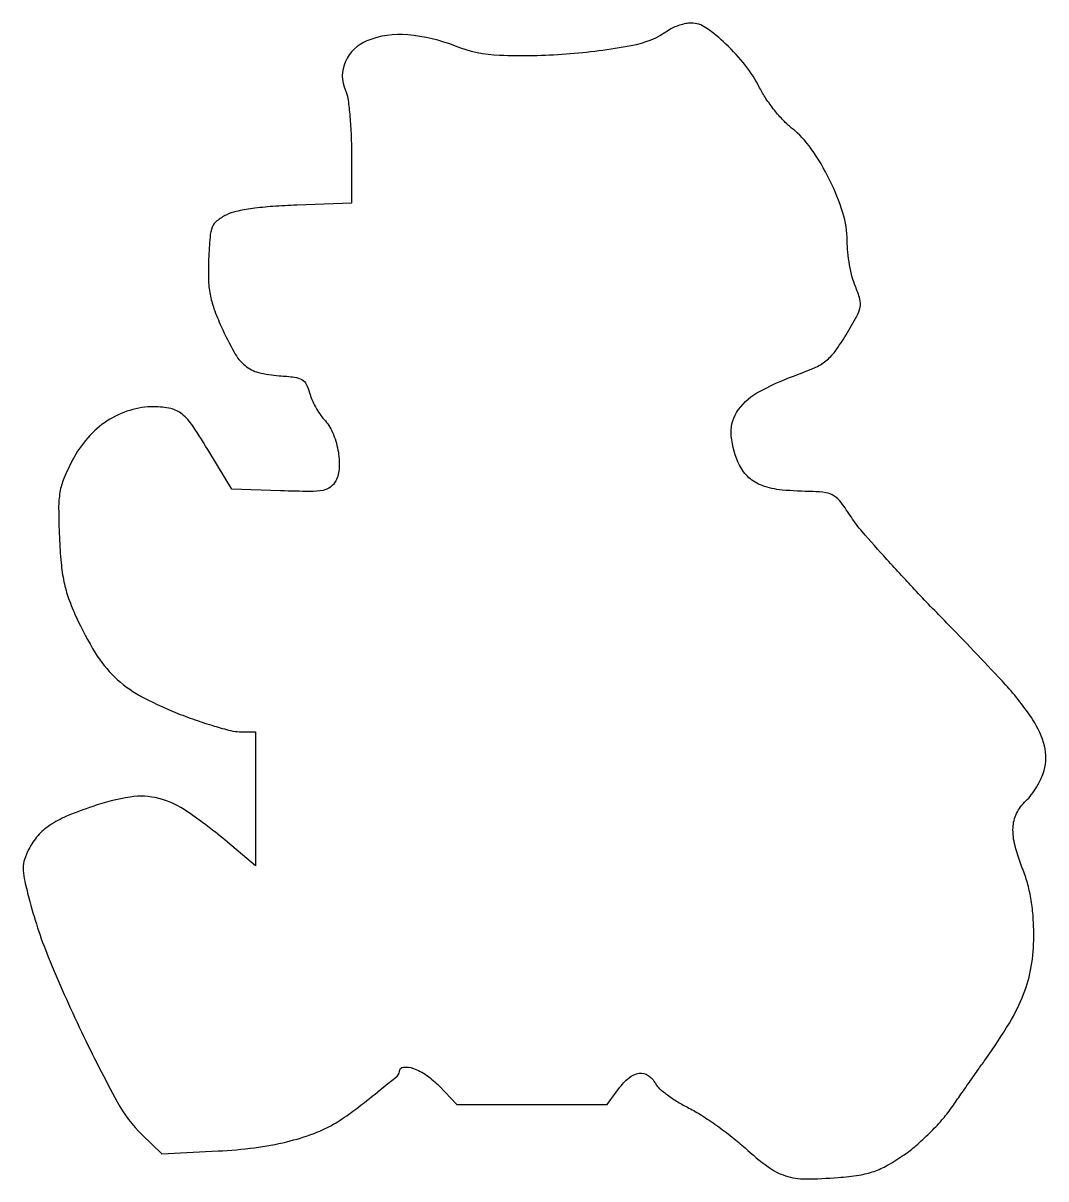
# Model space of a CAD drawing. Extents: x 0 to 192, y 0 to 217.
import ezdxf

# ---------------------------------------------------------------- set-up
doc = ezdxf.new("R2010")
doc.units = 0

msp = doc.modelspace()

# ---------------------------------------------------------------- linework, layer by layer
msp.add_lwpolyline([(121.472506, 215.633009, -0.1063), (114.487781, 212.727368, -0.02714), (102.265142, 211.152396, -0.027993), (89.778108, 210.928681, -0.085088), (81.5, 212.674273, 0.072133), (72.561393, 214.800913, 0.118529), (64.908261, 213.672421, 0.194104), (60.856976, 209.77692, 0.215518), (60.873084, 204.379205, -0.071465), (61.311876, 202.880607, -0.011806), (61.668968, 199.882365, -0.012761), (61.917353, 196.309595, -0.010973), (62, 192.543972), (62, 183.18205), (51.75, 182.832653, 0.009981), (47.232097, 182.588282, 0.016193), (43.40885, 182.180018, 0.018348), (40.380218, 181.643106, 0.063033), (38.5, 180.982132, 0.050559), (36.768855, 179.884748, 0.132072), (35.893787, 178.71473, 0.074918), (35.461962, 176.870309, 0.009164), (35.203808, 172.71848, 0.017547), (35.171125, 168.953834, 0.039449), (35.471, 166.115598, 0.040328), (36.207742, 163.397962, 0.019124), (37.566644, 160.030848, 0.021428), (39.983817, 155.208998, 0.090289), (42.029585, 152.718261, 0.114865), (44.557585, 151.420248, 0.045487), (48.440255, 150.814706, -0.014902), (51.326678, 150.543729, -0.097354), (52.703402, 150.091307, -0.149731), (53.518477, 149.237071, -0.051288), (54.131484, 147.619302, 0.037042), (54.567475, 146.361903, 0.023223), (55.250938, 144.962264, 0.023273), (56.056887, 143.639516, 0.038839), (56.867492, 142.619302, -0.086546), (58.467152, 140.15832, -0.054576), (59.464943, 136.870837, -0.055675), (59.711441, 133.563667, -0.114131), (59.036659, 131.068497, -0.108175), (58.035467, 129.896371, -0.118199), (56.666507, 129.296374, -0.047194), (54.271955, 129.096095, -0.00509), (48.709932, 129.2132), (39.52962, 129.5), (35.413841, 136.348877, 0.011368), (32.228715, 141.386074, 0.073552), (30.222212, 143.612809, 0.119997), (28.099375, 144.642672, 0.052174), (24.96189, 144.984687, 0.075431), (20.43432, 144.317774, 0.07059), (16.195099, 142.333555, 0.067697), (12.528202, 139.156755, 0.060508), (9.679341, 135, 0.020775), (8.060869, 131.547981, 0.057036), (7.310767, 128.967848, 0.044271), (7.066316, 125.937416, 0.008811), (7.205622, 120.5, 0.012305), (7.531874, 115.698541, 0.028381), (8.069432, 112.122348, 0.032975), (8.947765, 108.971667, 0.023401), (10.32464, 105.569866, 0.029449), (13.924778, 98.824663, 0.063931), (17.596465, 94.254737, 0.065051), (22.260995, 90.808173, 0.03144), (28.978558, 87.616293, 0.010382), (32.657209, 86.23184, 0.011785), (36.238923, 85.062286, 0.011037), (39.316514, 84.210609, 0.062056), (41.006902, 84), (44, 84), (44, 71.422677), (44, 58.845354), (38.75, 63.250541, 0.023455), (31.247168, 68.968693, 0.086218), (25.848029, 71.459949, 0.104568), (20.49859, 71.737927, 0.043753), (13.460041, 69.986252, 0.016479), (8.557699, 68.116781, 0.048387), (5.380363, 66.405778, 0.066297), (3.181228, 64.465, 0.059589), (1.473637, 61.949021, 0.039192), (0.665579, 60.031938, 0.080228), (0.405658, 58.425902, 0.053113), (0.61774, 56.428649, 0.00972), (1.470574, 52.808399, 0.033863), (5.121468, 41.735627, 0.015028), (11.343765, 27.660525, 0.012988), (18.06797, 14.497245, 0.075592), (22.762909, 8.310385), (26.441784, 4.737711), (36.970892, 5.29633, 0.018928), (43.819233, 5.920266, 0.026589), (49.854097, 7.030112, 0.030256), (54.988438, 8.593246, 0.04866), (59.098051, 10.595001, 0.023114), (62.267361, 12.748062, 0.009184), (66.418852, 15.978831, 0.003081), (70.629126, 19.424429, 0.223301), (71, 20.213455, -0.386304), (71.748994, 21.038221, -0.112002), (73.610285, 20.800836, -0.064778), (76.120747, 19.49609, -0.051542), (78.435229, 17.5), (81.736154, 14), (95.83814, 14), (109.940125, 14), (112.158121, 17, -0.059712), (114.071428, 19.029563, -0.138544), (115.96497, 19.875752, -0.186389), (117.650366, 19.492442, -0.122412), (119.000722, 17.998651, 0.089285), (119.745799, 17.057221, 0.021891), (121.288819, 15.810895, 0.021725), (123.211326, 14.517504, 0.020177), (125.285906, 13.361375, -0.025001), (127.664684, 12.005495, -0.012532), (130.53474, 10.07085, -0.012411), (133.410463, 7.916307, -0.01793), (135.832358, 5.861105, 0.025537), (140.136292, 2.319987, 0.082706), (143.420053, 0.642158, 0.077361), (147.189788, 0.061171, 0.020539), (153.288002, 0.320926, 0.017054), (157.250394, 0.789649, 0.044623), (160.031133, 1.4732, 0.047206), (162.555875, 2.614537, 0.021056), (165.648381, 4.557754, 0.027598), (167.934871, 6.326096, 0.016887), (170.436684, 8.643979, 0.016911), (172.765948, 11.114618, 0.028678), (174.518829, 13.350962, -0.000696), (176.104925, 15.625915, -0.000473), (177.915763, 18.21032, -0.000477), (179.66815, 20.701223, -0.000958), (181.056647, 22.662894, 0.019206), (185.407768, 29.311947, 0.042213), (188.085302, 34.761665, 0.05059), (189.51835, 39.915454, 0.042554), (190, 45.564525, 0.017029), (189.878122, 49.141975, 0.022843), (189.50976, 52.365274, 0.02488), (188.887088, 55.297949, 0.029133), (188, 58, -0.027887), (186.481942, 62.585421, -0.07577), (186.098122, 65.976817, -0.104507), (186.774579, 68.661704, -0.090631), (188.501521, 71.001429, 0.04306), (189.527924, 72.147108, 0.026209), (190.543032, 73.656443, 0.026158), (191.398742, 75.27099, 0.041437), (191.938571, 76.739693, 0.130075), (191.987608, 81.321262, 0.083311), (189.833683, 86.22017, 0.041082), (184.690265, 92.812081, 0.007568), (174.060071, 104, -0.004637), (168.020132, 110.282664, -0.005471), (162.425952, 116.342188, -0.00482), (157.812142, 121.5509, -0.033967), (155.771498, 124.25, 0.015833), (153.838733, 127.008809, 0.084861), (152.511197, 128.267288, 0.109509), (151.001971, 128.854806, 0.034756), (148.581585, 129.05763, -0.019104), (142.766416, 129.362173, -0.063804), (139.043075, 130.186823, -0.097938), (136.558134, 131.678573, -0.095299), (134.799531, 134.01672, -0.088332), (133.239548, 139.469733, -0.164636), (134.248696, 143.900954, -0.126758), (138.059357, 147.583955, -0.043331), (145.101765, 150.810215, 0.017415), (148.836737, 152.292506, 0.064764), (151.000528, 153.595374, 0.068024), (152.704667, 155.375365, 0.020517), (154.782837, 158.501006, 0.0094), (156.806941, 161.97999, 0.079575), (157.424651, 163.675782, 0.117202), (157.358885, 165.210219, 0.02991), (156.532837, 167.575653, -0.036252), (155.944501, 169.331552, -0.01847), (155.450271, 171.606807, -0.01825), (155.111621, 174.001849, -0.025998), (155, 176.147088, 0.076705), (154.193892, 181.370758, 0.038009), (151.686319, 187.608999, 0.037991), (148.252929, 193.413802, 0.074566), (144.568156, 197.299004, -0.038675), (143.020828, 198.712774, -0.020666), (141.327656, 200.675359, -0.020454), (139.755333, 202.833622, -0.029929), (138.569697, 204.86246, 0.048782), (135.900792, 209.058474, 0.037494), (132.241593, 213.07441, 0.037077), (128.481059, 216.132682, 0.153348), (125.719625, 217, 0.048618), (124.705186, 216.901127, 0.029277), (123.533756, 216.598446, 0.029135), (122.39362, 216.156695, 0.044562)], format="xyb", close=True)

doc.saveas('drawing.dxf')
